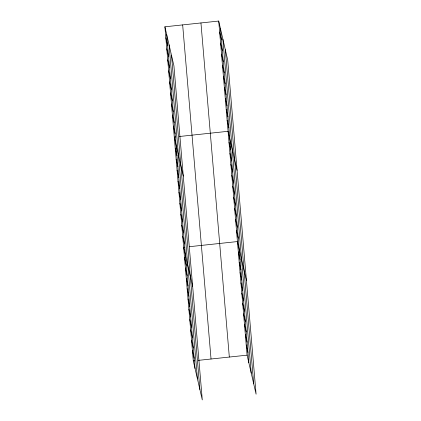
<?xml version="1.0" encoding="UTF-8"?>
<svg xmlns="http://www.w3.org/2000/svg" width="421" height="421" viewBox="0 0 421 421"><rect width="100%" height="100%" fill="white"/><g stroke="black" fill="none" stroke-linecap="round" stroke-linejoin="round"><path stroke-width="0.63" d="M164.906 26.797L173.92 65.839L202.296 399.95L193.286 360.908L164.906 26.797L218.704 21.05L227.714 60.092L256.094 394.203L247.08 355.161L218.704 21.05M175.541 136.914L174.273 137.051L183.288 176.094M179.346 136.509L228.066 131.305L237.081 170.352M184.903 247.174L183.635 247.306L192.65 286.354M189.339 246.701L237.428 241.565L246.443 280.607M193.286 360.908L194.555 360.771M198.354 360.365L247.08 355.161M219.636 32.075L221.399 39.711M220.572 43.1L222.335 50.736M221.509 54.125L223.272 61.761M222.446 65.155L224.209 72.786M223.383 76.18L225.146 83.811M224.319 87.205L226.082 94.841M225.256 98.23L227.019 105.866M226.193 109.255L227.956 116.891M227.13 120.28L228.892 127.916M229.003 142.33L230.766 149.965M229.94 153.36L231.703 160.99M230.876 164.385L232.639 172.021M231.813 175.41L233.576 183.046M232.75 186.435L234.513 194.07M233.687 197.46L235.45 205.095M234.623 208.484L236.386 216.12M235.56 219.509L237.323 227.145M236.497 230.54L238.254 238.17M238.307 251.89L240.07 259.525M239.186 262.215L240.949 269.85M240.059 272.545L241.822 280.181M240.938 282.87L242.701 290.506M241.817 293.2L243.58 300.831M242.691 303.525L244.454 311.161M243.57 313.85L245.332 321.486M244.448 324.181L246.211 331.816M245.327 334.506L247.085 342.141M246.201 344.836L247.964 352.466M165.842 37.822L167.605 45.457M166.779 48.847L168.542 56.482M167.716 59.871L169.479 67.507M168.653 70.896L170.416 78.532M169.589 81.921L171.352 89.557M170.526 92.946L172.289 100.582M171.463 103.976L173.226 111.607M172.4 115.001L174.162 122.632M173.336 126.026L175.099 133.662M175.21 148.076L176.973 155.712M176.146 159.101L177.909 166.737M177.083 170.126L178.841 177.762M178.015 181.151L179.778 188.787M178.951 192.181L180.714 199.812M179.888 203.206L181.651 210.842M180.825 214.231L182.588 221.867M181.761 225.256L183.524 232.892M182.698 236.281L184.461 243.917M184.514 257.636L186.277 265.267M185.393 267.961L187.15 275.597M186.266 278.286L188.029 285.922M187.145 288.617L188.908 296.252M188.024 298.942L189.782 306.577M188.897 309.272L190.66 316.902M189.776 319.597L191.539 327.233M190.655 329.922L192.413 337.558M191.529 340.252L193.292 347.888M192.408 350.577L194.17 358.213M225.324 49.731L253.7 383.841M222.856 39.048L251.237 373.159M220.462 28.686L248.843 362.797M200.949 22.945L229.324 357.055M182.661 24.897L211.037 359.008M171.526 55.472L199.907 389.583M169.063 44.794L197.438 378.905M166.669 34.427L195.049 368.538"/></g></svg>
